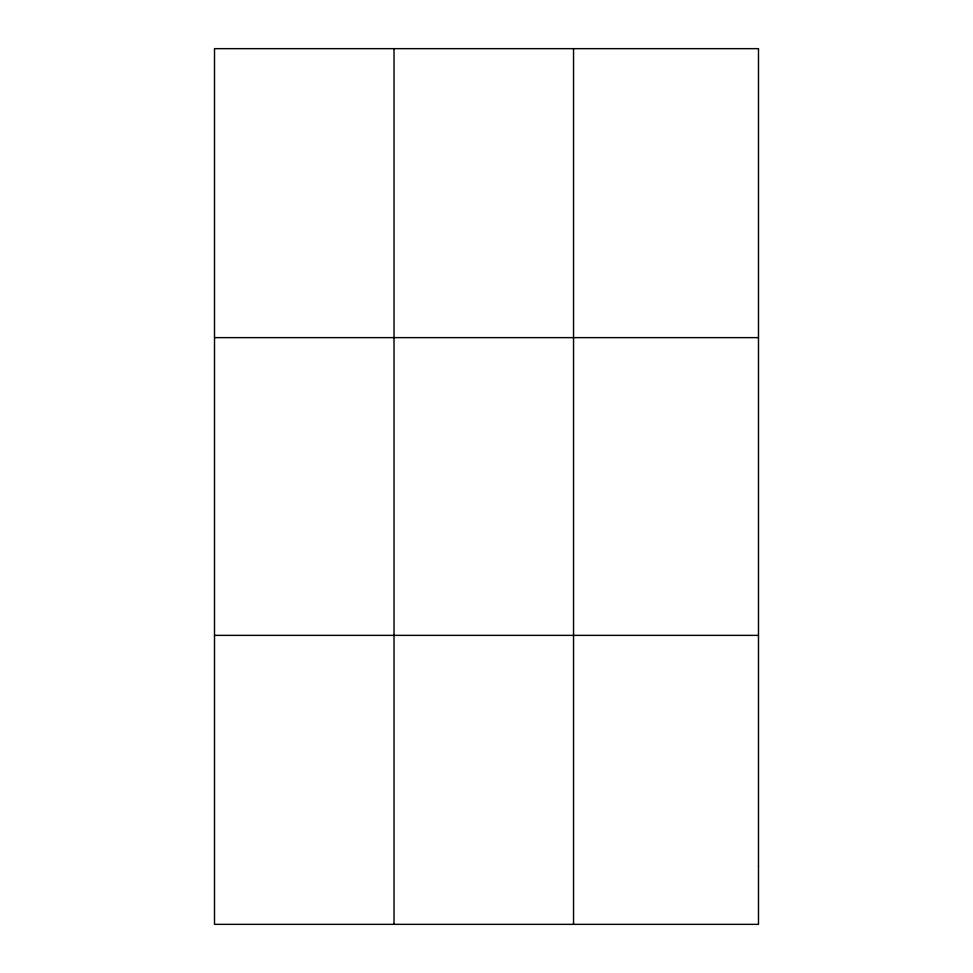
<?xml version="1.0" encoding="UTF-8"?>
<svg xmlns="http://www.w3.org/2000/svg" width="973" height="973" viewBox="0 0 973 973"><rect width="100%" height="100%" fill="white"/><g stroke="black" fill="none" stroke-linecap="round" stroke-linejoin="round"><path stroke-width="1.46" d="M394.029 48.65L394.029 924.35M573.535 48.65L573.535 924.35M214.51 337.631L758.49 337.631M214.51 635.369L758.49 635.369M758.49 866.554L758.49 924.35L214.51 924.35L214.51 48.65L758.49 48.65L758.49 866.554"/></g></svg>
